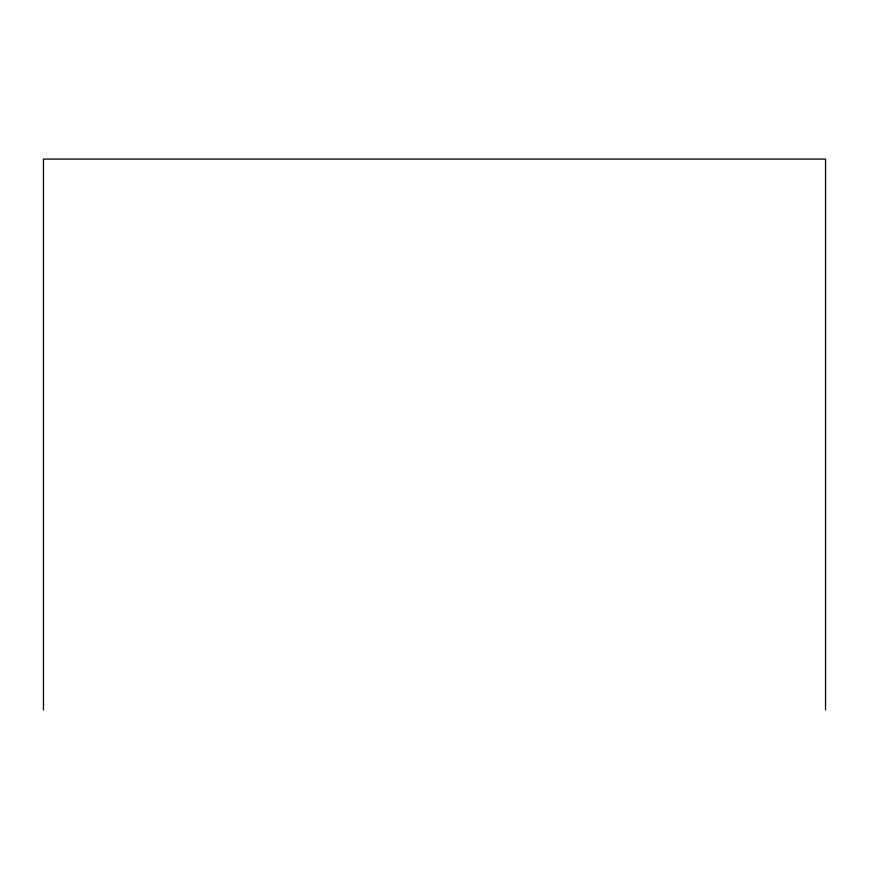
<?xml version="1.0" encoding="UTF-8"?>
<svg xmlns="http://www.w3.org/2000/svg" width="869" height="869" viewBox="0 0 869 869"><rect width="100%" height="100%" fill="white"/><g stroke="black" fill="none" stroke-linecap="round" stroke-linejoin="round"><path stroke-width="1.3" d="M825.55 709.94L825.55 159.06L43.45 159.06L43.45 709.94"/></g></svg>
